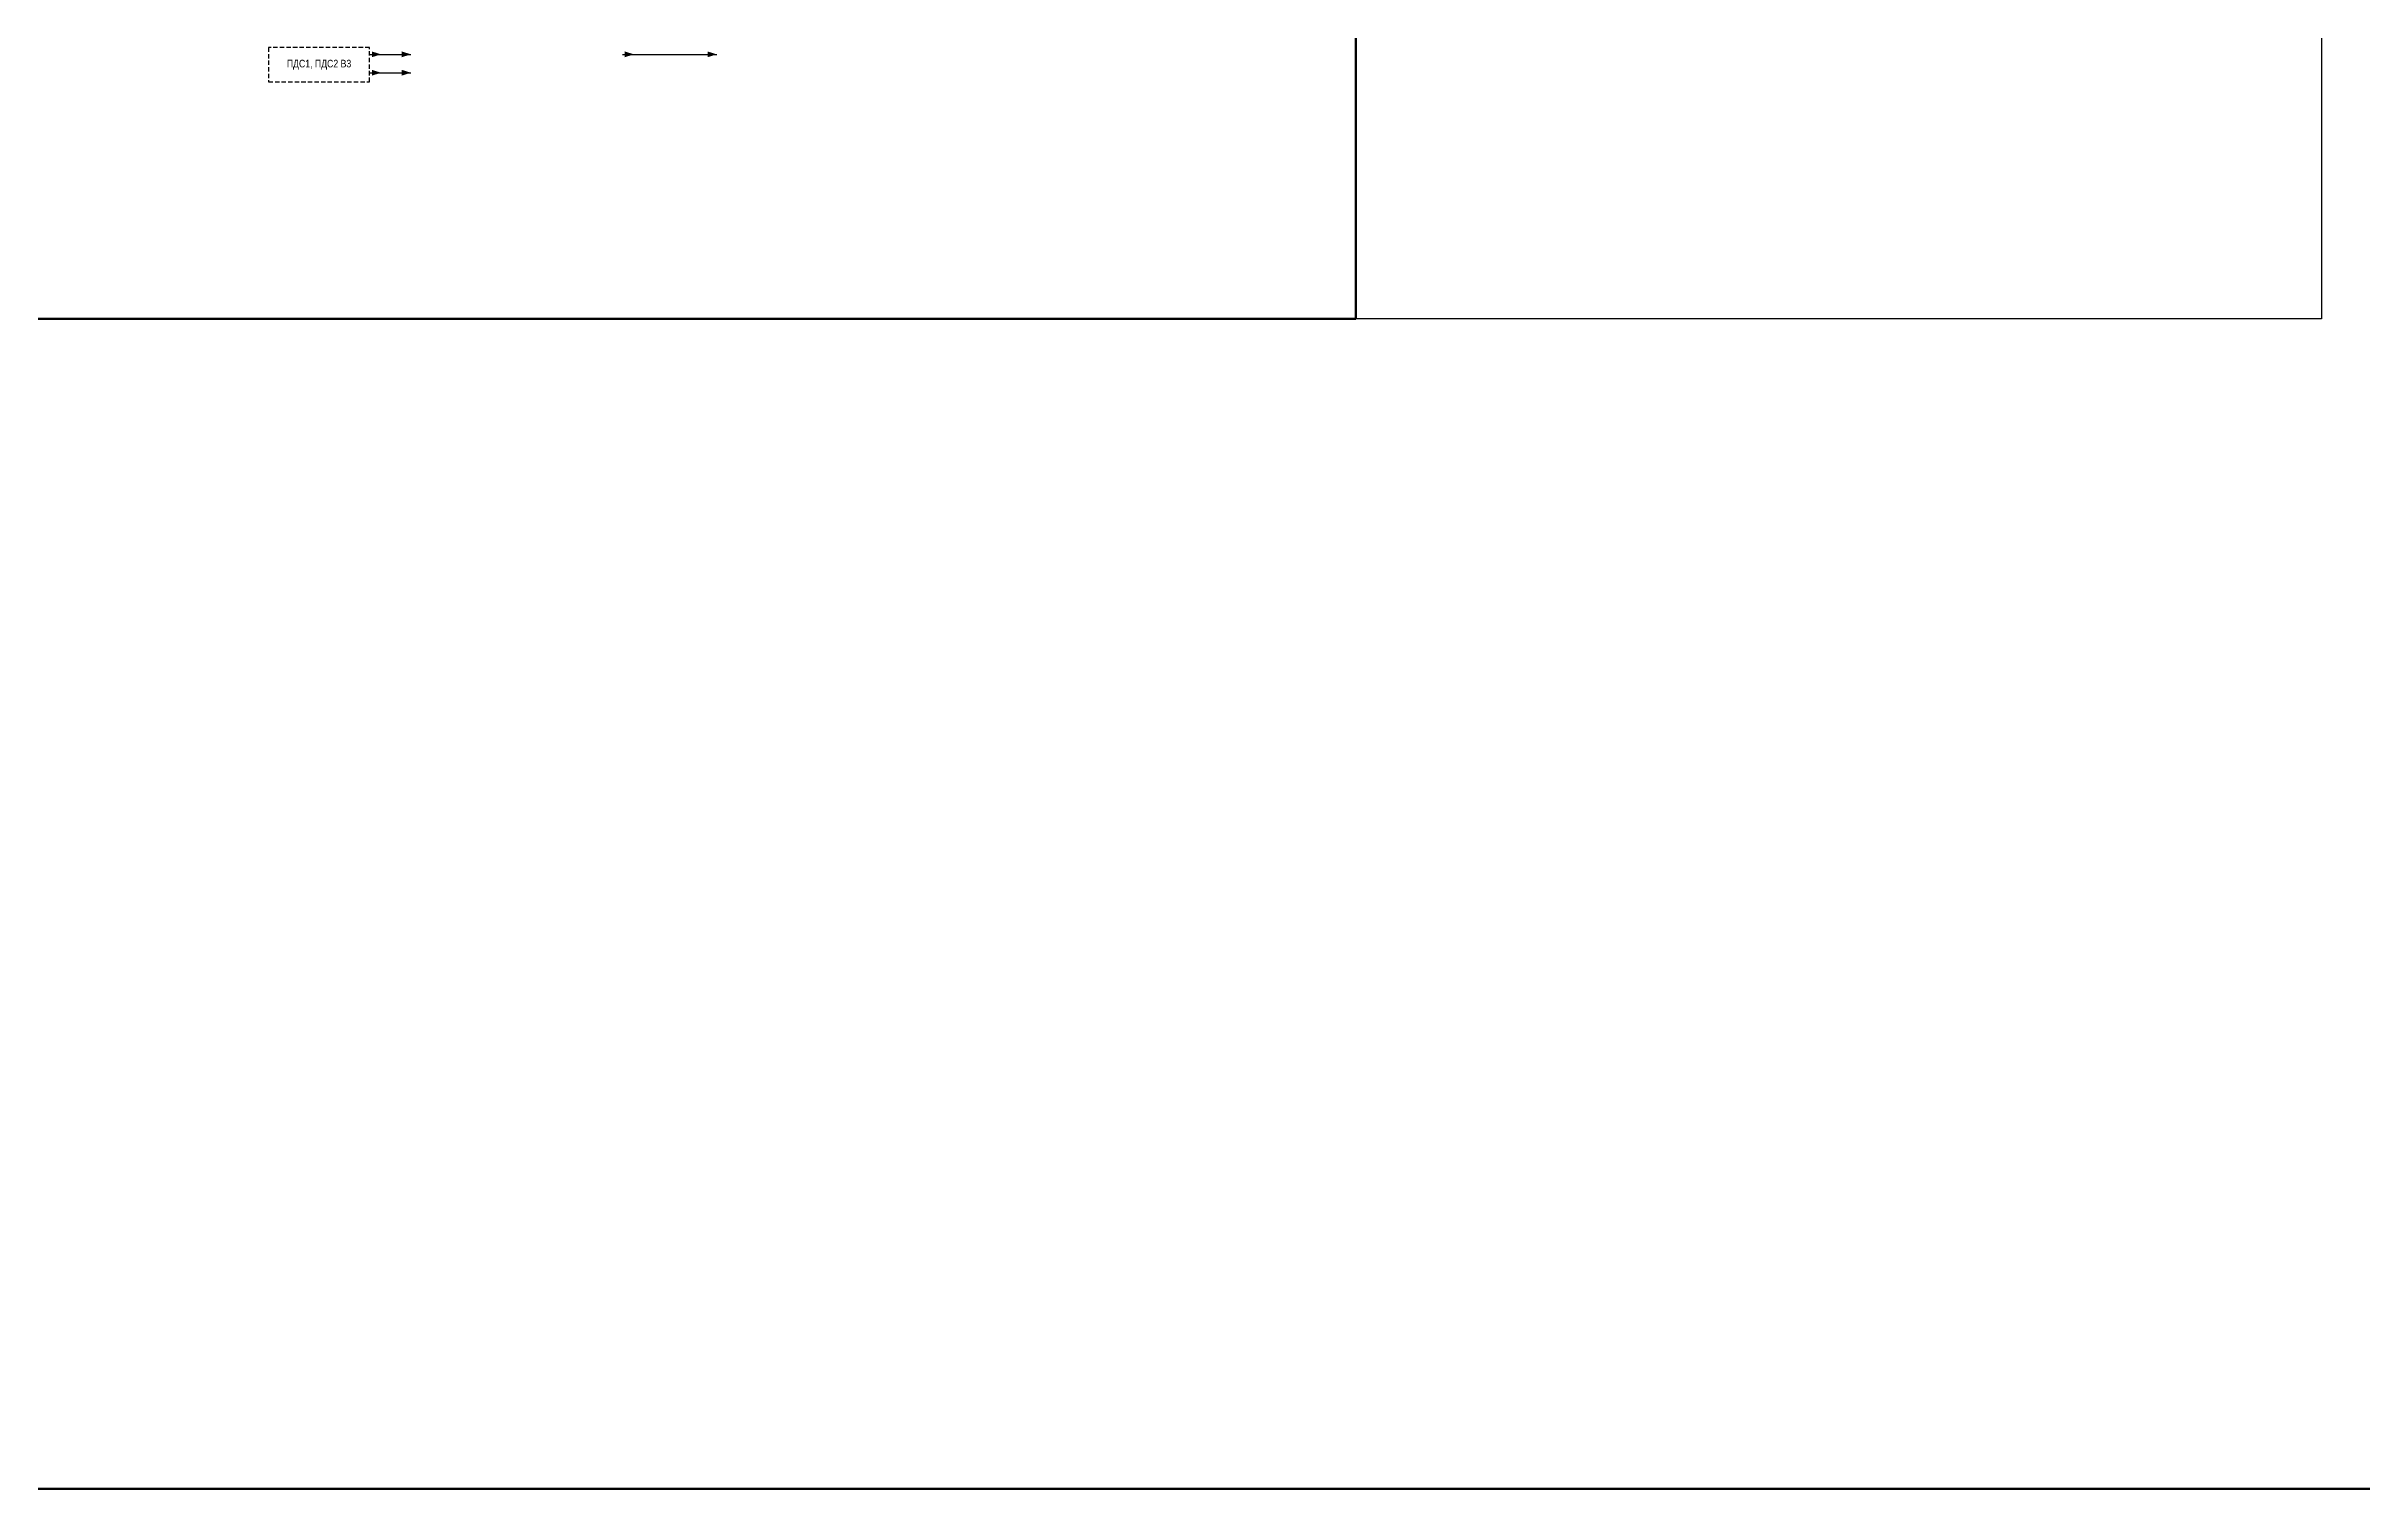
# Model space of a CAD drawing. Header units: millimetres. Extents: x 25558 to 49929, y 1902 to 19390.
# Drawn here: x 28729 to 29736, y 1902 to 2530 of the extents above; entities that cross this region are included whole.
import ezdxf

# ---------------------------------------------------------------- set-up
doc = ezdxf.new("R2010")
doc.units = ezdxf.units.MM
doc.linetypes.add('штриховая2', pattern=[9.525, 6.35, -3.175])
for name, color, linetype, lineweight in [('Основная', 7, 'Continuous', 30), ('Тонкая', 7, 'Continuous', 5), ('Цепи внешние', 84, 'Continuous', 30), ('Цепи внутренние', 5, 'Continuous', 30)]:
    doc.layers.add(name, color=color, linetype=linetype, lineweight=lineweight)
doc.styles.add('Narrow', font='ARIALN.TTF')

msp = doc.modelspace()

# ---------------------------------------------------------------- linework, layer by layer
msp.add_lwpolyline([(29719, 3005), (29719, 2411), (29299, 2411), (29299, 3005)], close=True)
at = {"layer": 'Тонкая', "lineweight": 50}
msp.add_lwpolyline([(25708, 5132), (36985, 5132), (36985, 1902), (25708, 1902)], close=True, dxfattribs=at)
at = {"layer": 'Тонкая', "color": 3, "lineweight": 50}
msp.add_lwpolyline([(29299, 2411), (28705, 2411), (28705, 3251), (29299, 3251)], close=True, dxfattribs=at)
at = {"layer": 'Цепи внешние', "ltscale": 0.3}
for p, q in [((28870, 2526), (28888, 2526)), ((28870, 2518), (28888, 2518))]:
    msp.add_line(p, q, dxfattribs=at)
at = {"layer": 'Цепи внешние', "linetype": 'штриховая2', "ltscale": 0.3}
msp.add_lwpolyline([(28870, 2529), (28826, 2529), (28826, 2514), (28870, 2514)], close=True, dxfattribs=at)
at = {"layer": 'Цепи внешние', "ltscale": 0.3}
for points in [[(28875, 2526, 0, 2.5, 0), (28871, 2526, 0, 0, 0)], [(28875, 2518, 0, 2.5, 0), (28871, 2518, 0, 0, 0)], [(28888, 2526, 0, 2.5, 0), (28884, 2526, 0, 0, 0)], [(28888, 2518, 0, 2.5, 0), (28884, 2518, 0, 0, 0)]]:
    msp.add_lwpolyline(points, format="xyseb", dxfattribs=at)
at = {"layer": 'Цепи внутренние', "ltscale": 0.3}
msp.add_line((28980, 2526), (29021, 2526), dxfattribs=at)
for points in [[(28985, 2526, 0, 2.5, 0), (28981, 2526, 0, 0, 0)], [(29021, 2526, 0, 2.5, 0), (29017, 2526, 0, 0, 0)]]:
    msp.add_lwpolyline(points, format="xyseb", dxfattribs=at)

# ---------------------------------------------------------------- texts
at = {"layer": 'Основная', "insert": (28848, 2521.5), "char_height": 3.3, "width": 44, "attachment_point": 5, "style": 'Narrow'}
msp.add_mtext('ПДС1, ПДС2 В3', dxfattribs=at)

doc.saveas('drawing.dxf')
